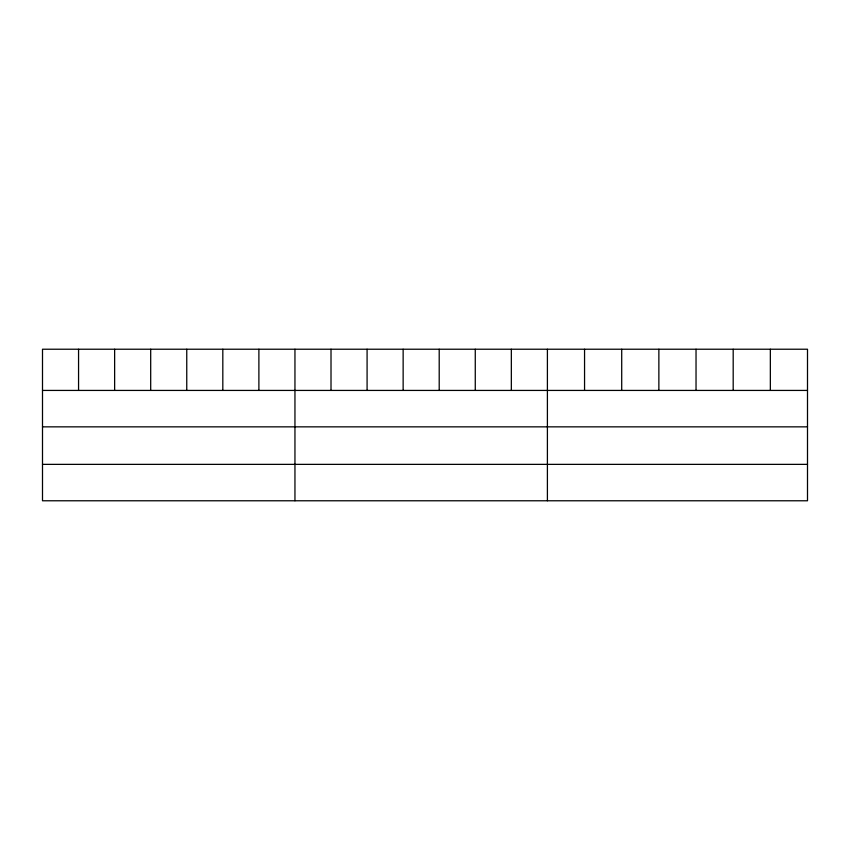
<?xml version="1.0" encoding="UTF-8"?>
<svg xmlns="http://www.w3.org/2000/svg" width="850" height="850" viewBox="0 0 850 850"><rect width="100%" height="100%" fill="white"/><g stroke="black" fill="none" stroke-linecap="round" stroke-linejoin="round"><path stroke-width="1.27" d="M807.5 426.849L807.5 349.223L42.5 349.223L42.5 500.777L807.5 500.777L807.5 426.849L42.5 426.849M42.5 390.426L807.5 390.426M42.5 464.366L807.5 464.366M770.344 349.223L770.344 390.426M733.189 349.223L733.189 390.426M696.033 349.223L696.033 390.426M658.867 349.223L658.867 390.426M621.711 349.223L621.711 390.426M584.556 349.223L584.556 390.426M547.4 349.223L547.4 500.777M511.339 349.223L511.339 390.426M475.267 349.223L475.267 390.426M439.206 349.223L439.206 390.426M403.144 349.223L403.144 390.426M367.083 349.223L367.083 390.426M331.011 349.223L331.011 390.426M294.95 349.223L294.95 500.777M258.889 349.223L258.889 390.426M222.817 349.223L222.817 390.426M186.756 349.223L186.756 390.426M150.694 349.223L150.694 390.426M114.633 349.223L114.633 390.426M78.561 349.223L78.561 390.426"/></g></svg>
